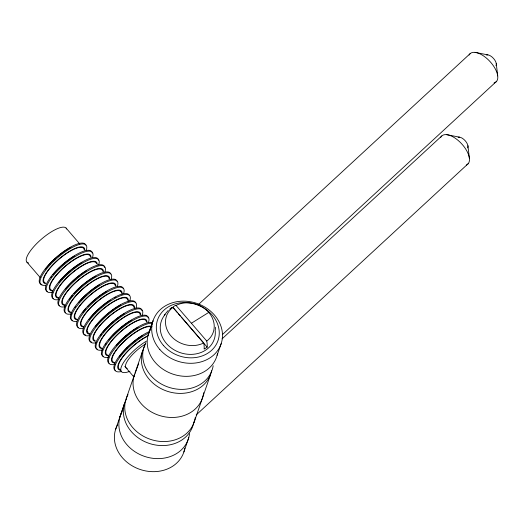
<?xml version="1.0" encoding="UTF-8"?>
<svg xmlns="http://www.w3.org/2000/svg" width="524" height="524" viewBox="0 0 524 524"><rect width="100%" height="100%" fill="white"/><g stroke="black" fill="none" stroke-linecap="round" stroke-linejoin="round"><path stroke-width="0.79" d="M138.041 365.228L133.836 376.874L134.419 376.533M149.163 332.124L153.001 320.832L148.168 335.006M183.878 451.983L188.778 437.573M119.832 417.287L124.673 403.113L115.686 429.202M194.07 422.377L210.655 374.208M134.963 373.226L142.803 350.438M126.218 398.607L134.275 375.236M217.113 355.292L221.194 343.613M138.238 364.802L138.637 363.931M164.248 315.186L168.237 310.398M198.812 304.208L470.113 53.671M222.726 334.305L496.654 81.259M222.104 338.818L441.784 135.952M196.199 414.923L468.325 163.54M191.384 323.243L208.742 312.422A24.746 20.967 19 0 1 206.751 341.052A23.908 10.467 58.1 0 1 207.17 347.15A27.621 23.403 19 0 1 204.118 349.05A23.908 10.467 58.1 0 0 203.705 342.951L172.966 307.333A23.908 10.467 58.1 0 0 169.789 309.265A27.621 23.403 19 0 1 172.835 307.365A23.908 10.467 58.1 0 1 176.018 305.433A24.746 20.967 19 0 1 208.742 312.422M475.091 52.393L487.909 54.889M446.756 134.675L459.581 137.17M176.018 305.433L206.751 341.052M172.835 307.365L177.06 312.265M178.121 313.49L180.23 315.933M181.291 317.158L207.17 347.15M26.921 262.144L40.171 277.491M66.09 228.064L79.772 243.929M124.778 366.368L133.856 376.894M496.254 63.43L497.708 75.908M467.925 145.711L469.38 158.189M215.475 327.251L215.593 329.55M129.939 371.221A25.964 7.814 -40.8 0 1 122.57 364.167A25.964 7.814 -40.8 0 1 146.497 341.072M28.597 262.983A25.964 7.814 -40.8 0 1 40.263 240.189A25.964 7.814 -40.8 0 1 66.633 228.975M127.293 368.438A19.971 6.013 -40.8 0 1 128.989 358.691A19.971 6.013 -40.8 0 1 145.6 343.999M45.49 269.133A26.678 8.03 -40.8 0 1 70.917 247.361M41.966 284.421A29.953 9.019 -40.8 0 1 55.426 258.116A29.953 9.019 -40.8 0 1 85.851 245.18M45.536 285.246A29.953 9.019 -40.8 0 1 57.784 257.579A29.953 9.019 -40.8 0 1 86.231 250.407M45.523 283.661A26.678 8.03 -40.8 0 1 58.943 258.987A26.678 8.03 -40.8 0 1 84.79 250.04M45.378 282.993A25.964 7.814 -40.8 0 1 59.074 259.157A25.964 7.814 -40.8 0 1 84.194 249.765M49.295 264.803A25.964 7.814 -40.8 0 1 50.055 263.945M52.511 261.384A25.964 7.814 -40.8 0 1 55.158 258.863M57.941 256.419A25.964 7.814 -40.8 0 1 59.369 255.254M61.295 253.754A25.964 7.814 -40.8 0 1 62.264 253.033M50.854 277.569A26.678 8.03 -40.8 0 1 51.712 276.344M52.99 274.655A26.678 8.03 -40.8 0 1 74.362 256.092M47.455 291.429A29.953 9.019 -40.8 0 1 63.26 263.919A29.953 9.019 -40.8 0 1 92.237 253.085M52.885 292.235A29.953 9.019 -40.8 0 1 63.194 265.485A29.953 9.019 -40.8 0 1 92.453 257.618M52.492 290.951A26.678 8.03 -40.8 0 1 64.445 266.821A26.678 8.03 -40.8 0 1 91.012 257.251M52.236 290.375A25.964 7.814 -40.8 0 1 64.596 266.971A25.964 7.814 -40.8 0 1 90.416 256.976M58.734 268.596A25.964 7.814 -40.8 0 1 59.592 267.744M62.756 264.836A25.964 7.814 -40.8 0 1 64.164 263.631M67.033 261.332A25.964 7.814 -40.8 0 1 68.487 260.245M58.878 282.292A26.678 8.03 -40.8 0 1 81.993 262.504M53.677 298.641A29.953 9.019 -40.8 0 1 69.482 271.131A29.953 9.019 -40.8 0 1 98.46 260.297M59.107 299.44A29.953 9.019 -40.8 0 1 69.417 272.696A29.953 9.019 -40.8 0 1 98.669 264.823M58.714 298.163A26.678 8.03 -40.8 0 1 70.668 274.026A26.678 8.03 -40.8 0 1 97.235 264.463M58.459 297.586A25.964 7.814 -40.8 0 1 70.124 274.792A25.964 7.814 -40.8 0 1 96.495 263.579M61.367 279.646A25.964 7.814 -40.8 0 1 70.386 270.843M73.255 268.537A25.964 7.814 -40.8 0 1 75.672 266.762M65.434 289.071A26.678 8.03 -40.8 0 1 86.329 270.79M59.271 305.544A29.953 9.019 -40.8 0 1 76.517 277.648A29.953 9.019 -40.8 0 1 104.682 267.509M65.33 306.651A29.953 9.019 -40.8 0 1 75.639 279.901A29.953 9.019 -40.8 0 1 104.892 272.035M64.937 305.368A26.678 8.03 -40.8 0 1 76.884 281.237A26.678 8.03 -40.8 0 1 103.457 271.668M64.681 304.798A25.964 7.814 -40.8 0 1 77.041 281.388A25.964 7.814 -40.8 0 1 102.855 271.393M67.583 286.857A25.964 7.814 -40.8 0 1 68.336 286.006M72.476 281.742A25.964 7.814 -40.8 0 1 75.201 279.253M78.037 276.882A25.964 7.814 -40.8 0 1 78.993 276.122M83.814 272.657A25.964 7.814 -40.8 0 1 84.764 272.041M69.515 299.197A26.678 8.03 -40.8 0 1 72.345 295.425M73.825 293.682A26.678 8.03 -40.8 0 1 95.807 276.2M65.487 312.756A29.953 9.019 -40.8 0 1 81.921 285.547A29.953 9.019 -40.8 0 1 110.741 274.019M71.546 313.863A29.953 9.019 -40.8 0 1 81.862 287.113A29.953 9.019 -40.8 0 1 111.114 279.246M71.159 312.579A26.678 8.03 -40.8 0 1 83.106 288.449A26.678 8.03 -40.8 0 1 109.673 278.879M70.262 311.832A25.964 7.814 -40.8 0 1 83.964 287.99A25.964 7.814 -40.8 0 1 109.077 278.604M71.742 296.584A25.964 7.814 -40.8 0 1 72.738 295.333M79.137 288.534A25.964 7.814 -40.8 0 1 80.041 287.696M84.737 283.707A25.964 7.814 -40.8 0 1 85.7 282.96M89.08 280.51A25.964 7.814 -40.8 0 1 90.036 279.862M74.965 307.601A26.678 8.03 -40.8 0 1 75.738 306.409M78.567 302.63A26.678 8.03 -40.8 0 1 99.246 284.932M72.338 320.269A29.953 9.019 -40.8 0 1 87.331 293.46A29.953 9.019 -40.8 0 1 116.957 281.224M76.642 321.291A29.953 9.019 -40.8 0 1 88.89 293.623A29.953 9.019 -40.8 0 1 117.337 286.451M77.375 319.791A26.678 8.03 -40.8 0 1 89.329 295.654A26.678 8.03 -40.8 0 1 115.896 286.091M76.484 319.044A25.964 7.814 -40.8 0 1 90.18 295.202A25.964 7.814 -40.8 0 1 115.3 285.816M81.161 299.997A25.964 7.814 -40.8 0 1 86.263 294.907M89.047 292.471A25.964 7.814 -40.8 0 1 90.475 291.298M93.37 289.084A25.964 7.814 -40.8 0 1 96.259 287.073M120.238 290.46A26.678 8.03 -40.8 0 1 120.278 291.167M82.818 312.389A26.678 8.03 -40.8 0 1 85.884 308.538M87.456 306.789A26.678 8.03 -40.8 0 1 106.876 291.337M78.561 327.474A29.953 9.019 -40.8 0 1 93.554 300.665A29.953 9.019 -40.8 0 1 123.179 288.436M82.864 328.502A29.953 9.019 -40.8 0 1 95.113 300.835A29.953 9.019 -40.8 0 1 123.559 293.663M83.598 326.996A26.678 8.03 -40.8 0 1 96.272 302.243A26.678 8.03 -40.8 0 1 122.053 294.075M83.342 326.426A25.964 7.814 -40.8 0 1 95.702 303.016A25.964 7.814 -40.8 0 1 121.522 293.021M92.479 302.119A25.964 7.814 -40.8 0 1 95.27 299.676M87.98 332.072A26.678 8.03 -40.8 0 1 87.233 331.993M89.041 319.601A26.678 8.03 -40.8 0 1 110.25 300.219M114.468 297.829A26.678 8.03 -40.8 0 1 115.791 297.187M85.517 334.882A29.953 9.019 -40.8 0 1 98.977 308.584A29.953 9.019 -40.8 0 1 129.402 295.647M89.08 335.714A29.953 9.019 -40.8 0 1 101.328 308.04A29.953 9.019 -40.8 0 1 129.775 300.874M89.82 334.207A26.678 8.03 -40.8 0 1 102.494 309.448A26.678 8.03 -40.8 0 1 128.275 301.287M89.565 333.631A25.964 7.814 -40.8 0 1 101.925 310.228A25.964 7.814 -40.8 0 1 127.738 300.232M94.805 313.129A25.964 7.814 -40.8 0 1 95.637 312.278M100.549 307.686A25.964 7.814 -40.8 0 1 101.492 306.887M105.809 303.501A25.964 7.814 -40.8 0 1 106.778 302.807M95.257 326.806A26.678 8.03 -40.8 0 1 120.69 305.04M91.739 342.093A29.953 9.019 -40.8 0 1 105.2 315.795A29.953 9.019 -40.8 0 1 135.624 302.852M96.429 342.696A29.953 9.019 -40.8 0 1 106.745 315.952A29.953 9.019 -40.8 0 1 135.998 308.079M95.289 341.334A26.678 8.03 -40.8 0 1 109.437 316.044A26.678 8.03 -40.8 0 1 134.491 308.498M95.145 340.672A25.964 7.814 -40.8 0 1 108.848 316.83A25.964 7.814 -40.8 0 1 133.961 307.444M99.062 322.476A25.964 7.814 -40.8 0 1 104.924 316.535M107.708 314.099A25.964 7.814 -40.8 0 1 108.665 313.313M110.584 311.793A25.964 7.814 -40.8 0 1 113.479 309.677M100.621 335.249A26.678 8.03 -40.8 0 1 101.479 334.017M102.756 332.327A26.678 8.03 -40.8 0 1 124.129 313.765M97.222 349.102A29.953 9.019 -40.8 0 1 113.027 321.592A29.953 9.019 -40.8 0 1 142.011 310.765M102.652 349.908A29.953 9.019 -40.8 0 1 112.968 323.157A29.953 9.019 -40.8 0 1 142.22 315.291M102.265 348.624A26.678 8.03 -40.8 0 1 114.212 324.494A26.678 8.03 -40.8 0 1 140.779 314.924M101.368 347.877A25.964 7.814 -40.8 0 1 115.064 324.035A25.964 7.814 -40.8 0 1 140.183 314.649M108.501 326.269A25.964 7.814 -40.8 0 1 109.359 325.424M111.147 323.747A25.964 7.814 -40.8 0 1 113.459 321.703M116.806 319.005A25.964 7.814 -40.8 0 1 118.254 317.917M105.39 344.799A26.678 8.03 -40.8 0 1 106.071 343.652M108.645 339.965A26.678 8.03 -40.8 0 1 131.76 320.177M103.444 356.313A29.953 9.019 -40.8 0 1 119.249 328.803A29.953 9.019 -40.8 0 1 148.227 317.97M108.874 357.119A29.953 9.019 -40.8 0 1 119.184 330.369A29.953 9.019 -40.8 0 1 148.443 322.502M108.481 355.835A26.678 8.03 -40.8 0 1 120.435 331.699A26.678 8.03 -40.8 0 1 147.002 322.136M108.226 355.259A25.964 7.814 -40.8 0 1 120.585 331.856A25.964 7.814 -40.8 0 1 146.406 321.86M112.66 335.615A25.964 7.814 -40.8 0 1 125.439 324.435M116.249 345.454A26.678 8.03 -40.8 0 1 137.982 327.389M109.038 363.217A29.953 9.019 -40.8 0 1 122.288 338.858A29.953 9.019 -40.8 0 1 152.464 322.666M115.097 364.324A29.953 9.019 -40.8 0 1 117.933 344.871A29.953 9.019 -40.8 0 1 152.471 323.334M114.704 363.047A26.678 8.03 -40.8 0 1 123.179 342.12A26.678 8.03 -40.8 0 1 151.973 326.668M114.448 362.47A25.964 7.814 -40.8 0 1 123.428 342.185A25.964 7.814 -40.8 0 1 150.905 326.891M117.35 344.53A25.964 7.814 -40.8 0 1 118.49 343.253M122.243 339.421A25.964 7.814 -40.8 0 1 130.214 332.694M119.282 356.877A26.678 8.03 -40.8 0 1 142.79 335.393M115.26 370.429A29.953 9.019 -40.8 0 1 122.099 352.691A29.953 9.019 -40.8 0 1 148.698 331.849M121.319 371.536A29.953 9.019 -40.8 0 1 119.23 358.108A29.953 9.019 -40.8 0 1 148.954 332.943M120.926 370.252A26.678 8.03 -40.8 0 1 123.435 355.875A26.678 8.03 -40.8 0 1 148.737 335.367M120.035 369.505A25.964 7.814 -40.8 0 1 124.345 355.141A25.964 7.814 -40.8 0 1 147.178 336.434M121.509 354.257A25.964 7.814 -40.8 0 1 122.505 353.006M126.323 348.748A25.964 7.814 -40.8 0 1 127.162 347.897M132.598 342.932A25.964 7.814 -40.8 0 1 135.467 340.633M138.847 338.183A25.964 7.814 -40.8 0 1 139.803 337.541M195.282 417.471A35.946 30.451 19 0 1 150.395 439.335A35.946 30.451 19 0 1 128.02 394.618M211.617 370.743A35.946 30.451 19 0 1 165.774 390.74A35.946 30.451 19 0 1 144.971 345.82M203.666 392.666A35.946 30.451 19 0 1 161.451 416.089A35.946 30.451 19 0 1 134.583 374.326M203.705 342.951A24.746 20.967 19 0 1 170.981 335.969A24.746 20.967 19 0 1 172.966 307.333M215.174 330.127A27.962 23.685 19 0 1 180.957 352.901A27.962 23.685 19 0 1 165.171 314.466M213.17 365.772A35.946 30.451 19 0 1 168.224 387.112A35.946 30.451 19 0 1 145.869 342.65M217.552 353.373A35.946 30.451 19 0 1 172.239 373.9A35.946 30.451 19 0 1 150.46 329.426M469.091 55.053A19.172 9.268 47.3 0 1 490.333 61.904A19.172 9.268 47.3 0 1 494.08 82.949M486.462 55.027A7.192 3.478 47.3 0 1 493.529 58.446A7.192 3.478 47.3 0 1 495.959 65.624M184.841 448.053A35.946 30.451 19 0 1 139.895 469.393A35.946 30.451 19 0 1 117.54 424.931M189.518 433.682A35.946 30.451 19 0 1 145.017 456.561A35.946 30.451 19 0 1 122.131 411.707M193.821 421.964A35.946 30.451 19 0 1 148.875 443.304A35.946 30.451 19 0 1 126.52 398.843M440.756 137.334A19.172 9.268 47.3 0 1 461.539 143.681A19.172 9.268 47.3 0 1 466.419 164.995M458.133 137.308A7.192 3.478 47.3 0 1 465.201 140.727A7.192 3.478 47.3 0 1 467.624 147.906M159.853 349.528A35.946 30.451 19 0 0 220.303 345.925A35.946 30.451 19 0 0 181.134 301.215A35.946 30.451 19 0 0 159.853 349.528M163.573 345.598A31.951 27.071 19 0 0 217.303 342.401A31.951 27.071 19 0 0 182.49 302.649A31.951 27.071 19 0 0 163.573 345.598"/></g></svg>
